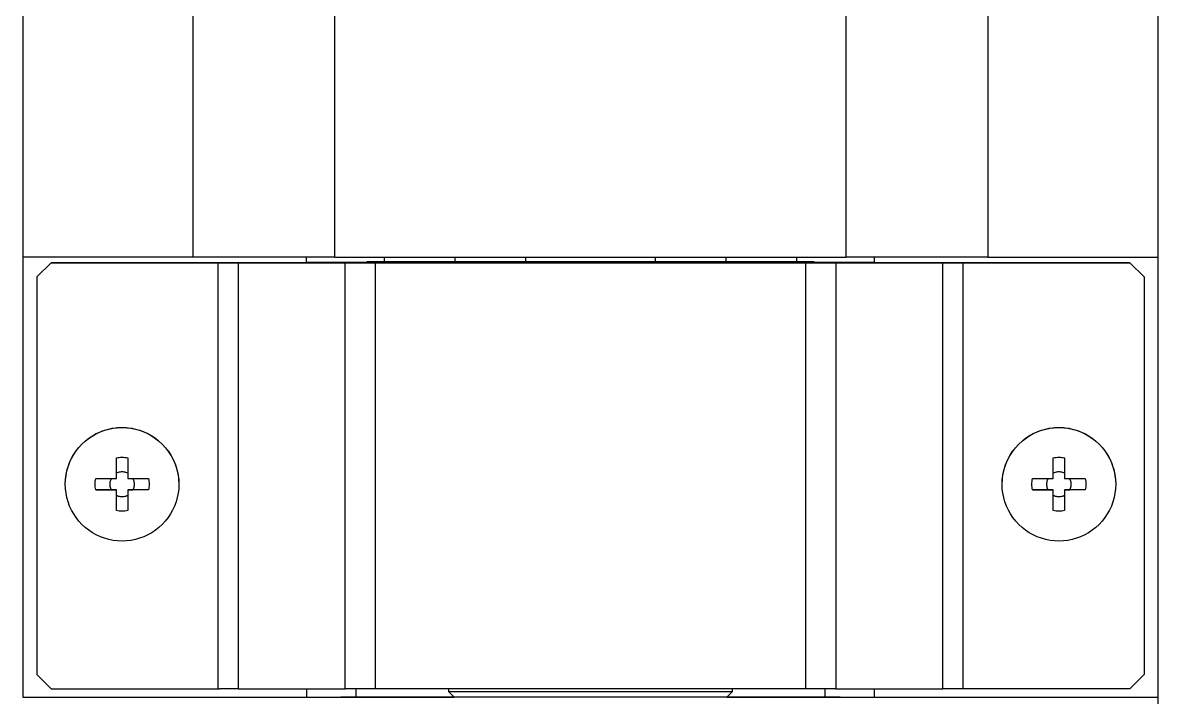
# Model space of a CAD drawing. Extents: x 0 to 634, y -8 to 556.
# Drawn here: x 257.66 to 297.66, y 107 to 130.75 of the extents above; entities that cross this region are included whole.
import ezdxf

# ---------------------------------------------------------------- set-up
doc = ezdxf.new("R2010")
doc.units = 0
doc.header["$LTSCALE"] = 0.5
doc.layers.add('MSM_CONTINUOUS', color=7, linetype='CONTINUOUS')

msp = doc.modelspace()

# ---------------------------------------------------------------- linework, layer by layer
at = {"layer": 'MSM_CONTINUOUS'}
for p, q in [((297.657, 84.999), (297.657, 154.002)), ((257.657, 146.496), (257.657, 106.998)), ((263.657, 122.498), (263.657, 146.496)), ((268.657, 122.497), (268.657, 146.496)), ((286.657, 122.497), (286.657, 146.496)), ((291.657, 146.496), (291.657, 122.498)), ((263.657, 122.498), (257.657, 122.498)), ((264.049, 122.498), (263.657, 122.498)), ((264.439, 122.498), (264.049, 122.498)), ((264.824, 122.498), (264.439, 122.498)), ((265.202, 122.498), (264.824, 122.498)), ((265.57, 122.498), (265.202, 122.498)), ((265.927, 122.498), (265.57, 122.498)), ((266.269, 122.498), (265.927, 122.498)), ((266.596, 122.498), (266.269, 122.498)), ((266.904, 122.498), (266.596, 122.498)), ((267.192, 122.497), (266.904, 122.498)), ((267.459, 122.497), (267.192, 122.497)), ((267.702, 122.497), (267.459, 122.497)), ((267.657, 122.297), (267.657, 122.497)), ((267.92, 122.497), (267.702, 122.497)), ((268.112, 122.497), (267.92, 122.497)), ((268.276, 122.497), (268.112, 122.497)), ((268.412, 122.497), (268.276, 122.497)), ((268.519, 122.497), (268.412, 122.497)), ((268.595, 122.497), (268.519, 122.497)), ((268.642, 122.497), (268.595, 122.497)), ((268.657, 122.497), (268.642, 122.497)), ((268.657, 122.497), (286.657, 122.497)), ((270.384, 122.497), (270.384, 122.332)), ((272.884, 122.497), (272.884, 122.331)), ((275.384, 122.332), (275.384, 122.497)), ((279.93, 122.497), (279.93, 122.332)), ((282.43, 122.331), (282.43, 122.497)), ((284.93, 122.332), (284.93, 122.497)), ((286.672, 122.497), (286.657, 122.497)), ((286.719, 122.497), (286.672, 122.497)), ((286.795, 122.497), (286.719, 122.497)), ((286.902, 122.497), (286.795, 122.497)), ((287.038, 122.497), (286.902, 122.497)), ((287.202, 122.497), (287.038, 122.497)), ((287.394, 122.497), (287.202, 122.497)), ((287.612, 122.497), (287.394, 122.497)), ((287.855, 122.497), (287.612, 122.497)), ((287.657, 122.297), (287.657, 122.497)), ((288.121, 122.497), (287.855, 122.497)), ((288.41, 122.498), (288.121, 122.497)), ((288.718, 122.498), (288.41, 122.498)), ((289.044, 122.498), (288.718, 122.498)), ((289.387, 122.498), (289.044, 122.498)), ((289.744, 122.498), (289.387, 122.498)), ((290.112, 122.498), (289.744, 122.498)), ((290.49, 122.498), (290.112, 122.498)), ((290.875, 122.498), (290.49, 122.498)), ((291.265, 122.498), (290.875, 122.498)), ((291.657, 122.498), (291.265, 122.498)), ((291.657, 122.498), (297.657, 122.498)), ((258.657, 122.298), (258.157, 121.798)), ((258.157, 121.798), (258.657, 122.298)), ((258.657, 122.298), (264.601, 122.298)), ((264.634, 122.298), (258.657, 122.298)), ((264.536, 107.298), (264.536, 122.298)), ((264.601, 122.298), (264.666, 122.298)), ((264.731, 122.298), (264.634, 122.298)), ((264.666, 122.298), (264.731, 122.298)), ((264.828, 122.298), (264.731, 122.298)), ((264.731, 122.298), (264.794, 122.298)), ((264.794, 122.298), (264.857, 122.298)), ((264.924, 122.298), (264.828, 122.298)), ((264.857, 122.298), (264.918, 122.298)), ((264.918, 122.298), (264.978, 122.298)), ((265.018, 122.298), (264.924, 122.298)), ((264.978, 122.298), (265.036, 122.298)), ((265.11, 122.298), (265.018, 122.298)), ((265.036, 122.298), (265.091, 122.298)), ((265.091, 122.298), (265.144, 122.298)), ((265.199, 122.298), (265.11, 122.298)), ((265.144, 122.298), (265.195, 122.298)), ((265.195, 122.298), (265.243, 122.298)), ((265.286, 122.298), (265.199, 122.298)), ((265.243, 122.298), (269.011, 122.297)), ((265.243, 122.298), (265.243, 107.298)), ((265.369, 122.298), (265.286, 122.298)), ((265.449, 122.298), (265.369, 122.298)), ((265.525, 122.298), (265.449, 122.298)), ((265.596, 122.298), (265.525, 122.298)), ((269.364, 122.297), (265.596, 122.298)), ((267.657, 122.3), (269.364, 122.301)), ((269.011, 122.301), (267.657, 122.301)), ((269.091, 122.301), (269.011, 122.301)), ((269.011, 122.297), (269.082, 122.297)), ((269.011, 107.297), (269.011, 122.297)), ((269.082, 122.297), (269.158, 122.297)), ((269.178, 122.301), (269.091, 122.301)), ((269.158, 122.297), (269.238, 122.297)), ((269.269, 122.301), (269.178, 122.301)), ((269.238, 122.297), (269.321, 122.297)), ((269.364, 122.301), (269.269, 122.301)), ((269.321, 122.297), (269.408, 122.297)), ((269.364, 122.301), (269.779, 122.301)), ((269.463, 122.301), (269.364, 122.301)), ((269.364, 122.297), (269.364, 122.301)), ((269.412, 122.297), (269.364, 122.297)), ((269.408, 122.297), (269.497, 122.297)), ((269.462, 122.297), (269.412, 122.297)), ((269.516, 122.297), (269.462, 122.297)), ((269.566, 122.301), (269.463, 122.301)), ((269.497, 122.297), (269.589, 122.297)), ((269.571, 122.297), (269.516, 122.297)), ((269.671, 122.301), (269.566, 122.301)), ((269.629, 122.297), (269.571, 122.297)), ((269.589, 122.297), (269.683, 122.297)), ((269.688, 122.297), (269.629, 122.297)), ((269.779, 122.301), (269.671, 122.301)), ((269.683, 122.297), (269.779, 122.297)), ((269.75, 122.297), (269.688, 122.297)), ((269.812, 122.297), (269.75, 122.297)), ((269.779, 122.332), (269.931, 122.333)), ((269.931, 122.332), (269.779, 122.332)), ((269.779, 122.332), (269.779, 122.297)), ((269.779, 122.297), (269.875, 122.297)), ((269.876, 122.297), (269.812, 122.297)), ((269.875, 122.297), (269.973, 122.297)), ((269.941, 122.297), (269.876, 122.297)), ((269.931, 122.333), (270.384, 122.333)), ((270.384, 122.332), (269.931, 122.332)), ((270.006, 122.297), (269.941, 122.297)), ((269.973, 122.297), (270.071, 122.297)), ((285.308, 122.297), (270.006, 122.297)), ((270.071, 122.297), (285.243, 122.297)), ((270.071, 122.297), (270.071, 107.297)), ((270.39, 122.332), (270.384, 122.332)), ((270.409, 122.332), (270.39, 122.332)), ((270.443, 122.332), (270.409, 122.332)), ((270.49, 122.331), (270.443, 122.332)), ((270.55, 122.331), (270.49, 122.331)), ((270.623, 122.331), (270.55, 122.331)), ((270.708, 122.331), (270.623, 122.331)), ((270.806, 122.331), (270.708, 122.331)), ((270.877, 122.331), (270.806, 122.331)), ((270.832, 122.331), (270.806, 122.331)), ((270.858, 122.331), (270.832, 122.331)), ((270.832, 122.297), (270.832, 122.331)), ((270.889, 122.331), (270.858, 122.331)), ((270.952, 122.331), (270.877, 122.331)), ((270.925, 122.331), (270.889, 122.331)), ((270.965, 122.331), (270.925, 122.331)), ((271.032, 122.331), (270.952, 122.331)), ((271.009, 122.331), (270.965, 122.331)), ((271.058, 122.331), (271.009, 122.331)), ((271.116, 122.331), (271.032, 122.331)), ((271.11, 122.331), (271.058, 122.331)), ((271.166, 122.331), (271.11, 122.331)), ((271.205, 122.331), (271.116, 122.331)), ((271.225, 122.331), (271.166, 122.331)), ((271.297, 122.331), (271.205, 122.331)), ((271.287, 122.331), (271.225, 122.331)), ((271.351, 122.331), (271.287, 122.331)), ((271.394, 122.331), (271.297, 122.331)), ((271.418, 122.331), (271.351, 122.331)), ((271.494, 122.331), (271.394, 122.331)), ((271.494, 122.331), (271.418, 122.331)), ((271.418, 122.297), (271.418, 122.331)), ((271.651, 122.331), (271.494, 122.331)), ((271.814, 122.331), (271.651, 122.331)), ((271.983, 122.331), (271.814, 122.331)), ((272.158, 122.331), (271.983, 122.331)), ((272.336, 122.331), (272.158, 122.331)), ((272.517, 122.331), (272.336, 122.331)), ((272.7, 122.331), (272.517, 122.331)), ((272.899, 122.331), (272.7, 122.331)), ((272.899, 122.333), (275.384, 122.333)), ((274.072, 122.331), (272.899, 122.331)), ((273.095, 122.331), (272.899, 122.331)), ((273.289, 122.331), (273.095, 122.331)), ((273.48, 122.331), (273.289, 122.331)), ((273.668, 122.331), (273.48, 122.331)), ((273.851, 122.331), (273.668, 122.331)), ((274.029, 122.331), (273.851, 122.331)), ((274.199, 122.331), (274.029, 122.331)), ((275.259, 122.331), (274.072, 122.331)), ((274.361, 122.331), (274.199, 122.331)), ((274.514, 122.331), (274.361, 122.331)), ((274.657, 122.331), (274.514, 122.331)), ((274.79, 122.331), (274.657, 122.331)), ((274.91, 122.331), (274.79, 122.331)), ((275.018, 122.331), (274.91, 122.331)), ((275.114, 122.331), (275.018, 122.331)), ((275.195, 122.331), (275.114, 122.331)), ((275.263, 122.331), (275.195, 122.331)), ((276.456, 122.331), (275.259, 122.331)), ((275.315, 122.332), (275.263, 122.331)), ((275.353, 122.332), (275.315, 122.332)), ((275.376, 122.332), (275.353, 122.332)), ((275.384, 122.332), (275.376, 122.332)), ((275.384, 122.333), (277.657, 122.333)), ((276.42, 122.333), (275.384, 122.333)), ((275.384, 122.332), (276.42, 122.332)), ((276.52, 122.333), (276.42, 122.333)), ((276.42, 122.332), (276.42, 122.333)), ((276.42, 122.332), (276.52, 122.332)), ((277.657, 122.331), (276.456, 122.331)), ((276.628, 122.333), (276.52, 122.333)), ((276.52, 122.332), (276.628, 122.332)), ((276.743, 122.333), (276.628, 122.333)), ((276.628, 122.332), (276.743, 122.332)), ((276.862, 122.333), (276.743, 122.333)), ((276.743, 122.332), (276.862, 122.332)), ((276.987, 122.333), (276.862, 122.333)), ((276.862, 122.332), (276.987, 122.332)), ((277.116, 122.333), (276.987, 122.333)), ((276.987, 122.332), (277.116, 122.332)), ((277.248, 122.333), (277.116, 122.333)), ((277.116, 122.332), (277.248, 122.332)), ((277.383, 122.333), (277.248, 122.333)), ((277.248, 122.332), (277.383, 122.332)), ((277.52, 122.333), (277.383, 122.333)), ((277.383, 122.332), (277.52, 122.332)), ((277.657, 122.333), (277.52, 122.333)), ((277.52, 122.332), (277.657, 122.332)), ((277.657, 122.333), (279.93, 122.333)), ((277.794, 122.333), (277.657, 122.333)), ((277.657, 122.332), (277.794, 122.332)), ((278.858, 122.331), (277.657, 122.331)), ((277.931, 122.333), (277.794, 122.333)), ((277.794, 122.332), (277.931, 122.332)), ((278.065, 122.333), (277.931, 122.333)), ((277.931, 122.332), (278.065, 122.332)), ((278.198, 122.333), (278.065, 122.333)), ((278.065, 122.332), (278.198, 122.332)), ((278.327, 122.333), (278.198, 122.333)), ((278.198, 122.332), (278.327, 122.332)), ((278.451, 122.333), (278.327, 122.333)), ((278.327, 122.332), (278.451, 122.332)), ((278.571, 122.333), (278.451, 122.333)), ((278.451, 122.332), (278.571, 122.332)), ((278.686, 122.333), (278.571, 122.333)), ((278.571, 122.332), (278.686, 122.332)), ((278.793, 122.333), (278.686, 122.333)), ((278.686, 122.332), (278.793, 122.332)), ((278.894, 122.333), (278.793, 122.333)), ((278.793, 122.332), (278.894, 122.332)), ((280.055, 122.331), (278.858, 122.331)), ((279.93, 122.333), (278.894, 122.333)), ((278.894, 122.332), (278.894, 122.333)), ((278.894, 122.332), (279.93, 122.332)), ((279.93, 122.333), (282.414, 122.333)), ((279.938, 122.333), (279.93, 122.333)), ((279.93, 122.332), (279.938, 122.332)), ((279.961, 122.333), (279.938, 122.333)), ((279.938, 122.332), (279.96, 122.332)), ((279.96, 122.332), (279.998, 122.332)), ((279.999, 122.333), (279.961, 122.333)), ((279.998, 122.332), (280.051, 122.331)), ((280.052, 122.333), (279.999, 122.333)), ((280.051, 122.331), (280.119, 122.331)), ((280.12, 122.333), (280.052, 122.333)), ((281.242, 122.331), (280.055, 122.331)), ((280.119, 122.331), (280.2, 122.331)), ((280.202, 122.333), (280.12, 122.333)), ((280.2, 122.331), (280.295, 122.331)), ((280.298, 122.333), (280.202, 122.333)), ((280.295, 122.331), (280.404, 122.331)), ((280.407, 122.333), (280.298, 122.333)), ((280.404, 122.331), (280.524, 122.331)), ((280.529, 122.333), (280.407, 122.333)), ((280.524, 122.331), (280.657, 122.331)), ((280.662, 122.333), (280.529, 122.333)), ((280.657, 122.331), (280.8, 122.331)), ((280.806, 122.333), (280.662, 122.333)), ((280.8, 122.331), (280.953, 122.331)), ((280.96, 122.333), (280.806, 122.333)), ((280.953, 122.331), (281.115, 122.331)), ((281.124, 122.333), (280.96, 122.333)), ((281.115, 122.331), (281.285, 122.331)), ((281.295, 122.333), (281.124, 122.333)), ((282.414, 122.331), (281.242, 122.331)), ((281.285, 122.331), (281.463, 122.331)), ((281.473, 122.333), (281.295, 122.333)), ((281.463, 122.331), (281.646, 122.331)), ((281.657, 122.333), (281.473, 122.333)), ((281.646, 122.331), (281.834, 122.331)), ((281.846, 122.333), (281.657, 122.333)), ((281.834, 122.331), (282.025, 122.331)), ((282.039, 122.333), (281.846, 122.333)), ((282.025, 122.331), (282.219, 122.331)), ((282.234, 122.333), (282.039, 122.333)), ((282.219, 122.331), (282.414, 122.331)), ((282.43, 122.333), (282.234, 122.333)), ((282.414, 122.331), (282.614, 122.331)), ((282.625, 122.333), (282.43, 122.333)), ((282.614, 122.331), (282.797, 122.331)), ((282.819, 122.333), (282.625, 122.333)), ((282.797, 122.331), (282.978, 122.331)), ((283.011, 122.333), (282.819, 122.333)), ((282.978, 122.331), (283.156, 122.331)), ((283.2, 122.333), (283.011, 122.333)), ((283.156, 122.331), (283.33, 122.331)), ((283.383, 122.333), (283.2, 122.333)), ((283.33, 122.331), (283.5, 122.331)), ((283.561, 122.333), (283.383, 122.333)), ((283.5, 122.331), (283.663, 122.331)), ((283.732, 122.333), (283.561, 122.333)), ((283.663, 122.331), (283.82, 122.331)), ((283.894, 122.333), (283.732, 122.333)), ((283.896, 122.331), (283.82, 122.331)), ((283.82, 122.331), (283.92, 122.331)), ((284.048, 122.333), (283.894, 122.333)), ((283.963, 122.331), (283.896, 122.331)), ((283.896, 122.297), (283.896, 122.331)), ((283.92, 122.331), (284.016, 122.331)), ((284.027, 122.331), (283.963, 122.331)), ((284.016, 122.331), (284.109, 122.331)), ((284.089, 122.331), (284.027, 122.331)), ((284.192, 122.333), (284.048, 122.333)), ((284.148, 122.331), (284.089, 122.331)), ((284.109, 122.331), (284.198, 122.331)), ((284.204, 122.331), (284.148, 122.331)), ((284.325, 122.333), (284.192, 122.333)), ((284.198, 122.331), (284.282, 122.331)), ((284.256, 122.331), (284.204, 122.331)), ((284.304, 122.331), (284.256, 122.331)), ((284.282, 122.331), (284.362, 122.331)), ((284.349, 122.331), (284.304, 122.331)), ((284.447, 122.333), (284.325, 122.333)), ((284.389, 122.331), (284.349, 122.331)), ((284.362, 122.331), (284.437, 122.331)), ((284.425, 122.331), (284.389, 122.331)), ((284.456, 122.331), (284.425, 122.331)), ((284.437, 122.331), (284.508, 122.331)), ((284.556, 122.333), (284.447, 122.333)), ((284.482, 122.331), (284.456, 122.331)), ((284.508, 122.331), (284.482, 122.331)), ((284.482, 122.297), (284.482, 122.331)), ((284.508, 122.331), (284.605, 122.331)), ((284.653, 122.333), (284.556, 122.333)), ((284.605, 122.331), (284.691, 122.331)), ((284.735, 122.333), (284.653, 122.333)), ((284.691, 122.331), (284.764, 122.331)), ((284.804, 122.333), (284.735, 122.333)), ((284.764, 122.331), (284.824, 122.331)), ((284.858, 122.333), (284.804, 122.333)), ((284.824, 122.331), (284.871, 122.332)), ((284.897, 122.333), (284.858, 122.333)), ((284.871, 122.332), (284.904, 122.332)), ((284.921, 122.333), (284.897, 122.333)), ((284.904, 122.332), (284.924, 122.332)), ((284.93, 122.333), (284.921, 122.333)), ((284.924, 122.332), (284.93, 122.332)), ((284.93, 122.333), (285.383, 122.333)), ((285.383, 122.332), (284.93, 122.332)), ((285.243, 122.297), (285.341, 122.297)), ((285.243, 107.297), (285.243, 122.297)), ((285.373, 122.297), (285.308, 122.297)), ((285.341, 122.297), (285.439, 122.297)), ((285.438, 122.297), (285.373, 122.297)), ((285.383, 122.333), (285.535, 122.332)), ((285.535, 122.332), (285.383, 122.332)), ((285.502, 122.297), (285.438, 122.297)), ((285.439, 122.297), (285.535, 122.297)), ((285.564, 122.297), (285.502, 122.297)), ((285.535, 122.297), (285.535, 122.332)), ((285.535, 122.301), (285.95, 122.301)), ((285.643, 122.301), (285.535, 122.301)), ((285.535, 122.297), (285.631, 122.297)), ((285.625, 122.297), (285.564, 122.297)), ((285.685, 122.297), (285.625, 122.297)), ((285.631, 122.297), (285.725, 122.297)), ((285.748, 122.301), (285.643, 122.301)), ((285.743, 122.297), (285.685, 122.297)), ((285.725, 122.297), (285.817, 122.297)), ((285.798, 122.297), (285.743, 122.297)), ((285.85, 122.301), (285.748, 122.301)), ((285.851, 122.297), (285.798, 122.297)), ((285.817, 122.297), (285.906, 122.297)), ((285.95, 122.301), (285.85, 122.301)), ((285.902, 122.297), (285.851, 122.297)), ((285.95, 122.297), (285.902, 122.297)), ((285.906, 122.297), (285.993, 122.297)), ((285.95, 122.301), (287.657, 122.3)), ((286.045, 122.301), (285.95, 122.301)), ((285.95, 122.301), (285.95, 122.297)), ((289.718, 122.298), (285.95, 122.297)), ((285.993, 122.297), (286.076, 122.297)), ((286.136, 122.301), (286.045, 122.301)), ((286.076, 122.297), (286.156, 122.297)), ((286.222, 122.301), (286.136, 122.301)), ((286.156, 122.297), (286.232, 122.297)), ((286.303, 122.301), (286.222, 122.301)), ((286.232, 122.297), (286.303, 122.297)), ((287.657, 122.301), (286.303, 122.301)), ((286.303, 122.297), (290.071, 122.298)), ((286.303, 122.297), (286.303, 107.297)), ((289.789, 122.298), (289.718, 122.298)), ((289.865, 122.298), (289.789, 122.298)), ((289.945, 122.298), (289.865, 122.298)), ((290.028, 122.298), (289.945, 122.298)), ((290.115, 122.298), (290.028, 122.298)), ((290.071, 122.298), (290.119, 122.298)), ((290.071, 107.298), (290.071, 122.298)), ((290.204, 122.298), (290.115, 122.298)), ((290.119, 122.298), (290.17, 122.298)), ((290.17, 122.298), (290.223, 122.298)), ((290.296, 122.298), (290.204, 122.298)), ((290.223, 122.298), (290.278, 122.298)), ((290.278, 122.298), (290.336, 122.298)), ((290.39, 122.298), (290.296, 122.298)), ((290.336, 122.298), (290.396, 122.298)), ((290.486, 122.298), (290.39, 122.298)), ((290.396, 122.298), (290.457, 122.298)), ((290.457, 122.298), (290.519, 122.298)), ((290.582, 122.298), (290.486, 122.298)), ((290.519, 122.298), (290.583, 122.298)), ((290.68, 122.298), (290.582, 122.298)), ((290.583, 122.298), (290.648, 122.298)), ((290.648, 122.298), (290.713, 122.298)), ((296.657, 122.298), (290.68, 122.298)), ((290.713, 122.298), (296.657, 122.298)), ((290.778, 122.298), (290.778, 107.298)), ((297.157, 121.798), (296.657, 122.298)), ((296.657, 122.298), (297.157, 121.798)), ((258.157, 121.798), (258.157, 107.798)), ((297.157, 121.798), (297.157, 107.798)), ((260.473, 116.377), (260.639, 116.43)), ((260.539, 116.4), (260.69, 116.442)), ((260.639, 116.43), (260.81, 116.467)), ((260.69, 116.442), (260.844, 116.473)), ((260.81, 116.467), (260.983, 116.49)), ((260.844, 116.473), (261, 116.491)), ((260.983, 116.49), (261.157, 116.498)), ((261, 116.491), (261.157, 116.498)), ((261.157, 116.498), (261.314, 116.491)), ((261.157, 116.498), (261.331, 116.49)), ((261.314, 116.491), (261.47, 116.473)), ((261.331, 116.49), (261.504, 116.467)), ((261.47, 116.473), (261.624, 116.442)), ((261.504, 116.467), (261.675, 116.429)), ((261.624, 116.442), (261.775, 116.4)), ((261.675, 116.429), (261.841, 116.377)), ((293.473, 116.377), (293.639, 116.43)), ((293.539, 116.4), (293.69, 116.442)), ((293.639, 116.43), (293.81, 116.467)), ((293.69, 116.442), (293.844, 116.473)), ((293.81, 116.467), (293.983, 116.49)), ((293.844, 116.473), (294, 116.491)), ((293.983, 116.49), (294.157, 116.498)), ((294, 116.491), (294.157, 116.498)), ((294.157, 116.498), (294.314, 116.491)), ((294.157, 116.498), (294.331, 116.49)), ((294.314, 116.491), (294.47, 116.473)), ((294.331, 116.49), (294.504, 116.467)), ((294.47, 116.473), (294.624, 116.442)), ((294.504, 116.467), (294.675, 116.429)), ((294.624, 116.442), (294.775, 116.4)), ((294.675, 116.429), (294.841, 116.377)), ((259.743, 115.912), (259.871, 116.03)), ((259.743, 115.912), (259.858, 116.018)), ((259.858, 116.018), (259.981, 116.116)), ((259.871, 116.03), (260.01, 116.136)), ((259.981, 116.116), (260.112, 116.203)), ((260.01, 116.136), (260.157, 116.23)), ((260.112, 116.203), (260.249, 116.28)), ((260.157, 116.23), (260.312, 116.31)), ((260.249, 116.28), (260.392, 116.345)), ((260.312, 116.31), (260.473, 116.377)), ((260.392, 116.345), (260.539, 116.4)), ((261.775, 116.4), (261.922, 116.345)), ((261.841, 116.377), (262.002, 116.31)), ((261.922, 116.345), (262.065, 116.28)), ((262.002, 116.31), (262.157, 116.23)), ((262.065, 116.28), (262.202, 116.203)), ((262.157, 116.23), (262.304, 116.136)), ((262.202, 116.203), (262.333, 116.116)), ((262.304, 116.136), (262.443, 116.03)), ((262.333, 116.116), (262.456, 116.018)), ((262.443, 116.03), (262.571, 115.912)), ((262.456, 116.018), (262.571, 115.912)), ((292.743, 115.912), (292.871, 116.03)), ((292.743, 115.912), (292.858, 116.018)), ((292.858, 116.018), (292.981, 116.116)), ((292.871, 116.03), (293.01, 116.136)), ((292.981, 116.116), (293.112, 116.203)), ((293.01, 116.136), (293.157, 116.23)), ((293.112, 116.203), (293.249, 116.28)), ((293.157, 116.23), (293.312, 116.31)), ((293.249, 116.28), (293.392, 116.345)), ((293.312, 116.31), (293.473, 116.377)), ((293.392, 116.345), (293.539, 116.4)), ((294.775, 116.4), (294.922, 116.345)), ((294.841, 116.377), (295.002, 116.31)), ((294.922, 116.345), (295.065, 116.28)), ((295.002, 116.31), (295.157, 116.23)), ((295.065, 116.28), (295.202, 116.203)), ((295.157, 116.23), (295.304, 116.136)), ((295.202, 116.203), (295.333, 116.116)), ((295.304, 116.136), (295.443, 116.03)), ((295.333, 116.116), (295.456, 116.018)), ((295.443, 116.03), (295.571, 115.912)), ((295.456, 116.018), (295.571, 115.912)), ((259.425, 115.498), (259.519, 115.645)), ((259.452, 115.543), (259.539, 115.673)), ((259.519, 115.645), (259.625, 115.783)), ((259.539, 115.673), (259.636, 115.797)), ((259.625, 115.783), (259.743, 115.912)), ((259.636, 115.797), (259.743, 115.912)), ((262.571, 115.912), (262.678, 115.796)), ((262.571, 115.912), (262.689, 115.783)), ((262.678, 115.796), (262.775, 115.673)), ((262.689, 115.783), (262.795, 115.645)), ((262.775, 115.673), (262.862, 115.542)), ((262.795, 115.645), (262.889, 115.498)), ((292.425, 115.498), (292.519, 115.645)), ((292.452, 115.543), (292.539, 115.673)), ((292.519, 115.645), (292.625, 115.783)), ((292.539, 115.673), (292.636, 115.797)), ((292.625, 115.783), (292.743, 115.912)), ((292.636, 115.797), (292.743, 115.912)), ((295.571, 115.912), (295.678, 115.796)), ((295.571, 115.912), (295.689, 115.783)), ((295.678, 115.796), (295.775, 115.673)), ((295.689, 115.783), (295.795, 115.645)), ((295.775, 115.673), (295.862, 115.542)), ((295.795, 115.645), (295.889, 115.498)), ((259.255, 115.116), (259.309, 115.263)), ((259.278, 115.182), (259.344, 115.343)), ((259.309, 115.263), (259.375, 115.406)), ((259.344, 115.343), (259.425, 115.498)), ((259.375, 115.406), (259.452, 115.543)), ((260.957, 115.426), (261.006, 115.435)), ((260.957, 114.697), (260.957, 115.426)), ((261.006, 115.435), (261.056, 115.442)), ((261.056, 115.442), (261.107, 115.446)), ((261.107, 115.446), (261.157, 115.447)), ((261.157, 115.447), (261.207, 115.446)), ((261.207, 115.446), (261.258, 115.442)), ((261.258, 115.442), (261.307, 115.435)), ((261.307, 115.435), (261.357, 115.426)), ((261.357, 115.426), (261.357, 114.697)), ((262.862, 115.542), (262.939, 115.405)), ((262.889, 115.498), (262.97, 115.343)), ((262.939, 115.405), (263.005, 115.263)), ((262.97, 115.343), (263.036, 115.182)), ((263.005, 115.263), (263.059, 115.115)), ((292.255, 115.116), (292.309, 115.263)), ((292.278, 115.182), (292.344, 115.343)), ((292.309, 115.263), (292.375, 115.406)), ((292.344, 115.343), (292.425, 115.498)), ((292.375, 115.406), (292.452, 115.543)), ((293.957, 115.426), (294.006, 115.435)), ((293.957, 114.697), (293.957, 115.426)), ((294.006, 115.435), (294.056, 115.442)), ((294.056, 115.442), (294.107, 115.446)), ((294.107, 115.446), (294.157, 115.447)), ((294.157, 115.447), (294.207, 115.446)), ((294.207, 115.446), (294.258, 115.442)), ((294.258, 115.442), (294.307, 115.435)), ((294.307, 115.435), (294.357, 115.426)), ((294.357, 115.426), (294.357, 114.697)), ((295.862, 115.542), (295.939, 115.405)), ((295.889, 115.498), (295.97, 115.343)), ((295.939, 115.405), (296.005, 115.263)), ((295.97, 115.343), (296.036, 115.182)), ((296.005, 115.263), (296.059, 115.115)), ((259.163, 114.655), (259.182, 114.811)), ((259.165, 114.672), (259.187, 114.845)), ((259.182, 114.811), (259.212, 114.965)), ((259.187, 114.845), (259.225, 115.015)), ((259.212, 114.965), (259.255, 115.116)), ((259.225, 115.015), (259.278, 115.182)), ((260.988, 114.899), (260.957, 114.884)), ((261.021, 114.911), (260.988, 114.899)), ((261.054, 114.92), (261.021, 114.911)), ((261.088, 114.927), (261.054, 114.92)), ((261.122, 114.931), (261.088, 114.927)), ((261.157, 114.933), (261.122, 114.931)), ((261.192, 114.931), (261.157, 114.933)), ((261.226, 114.927), (261.192, 114.931)), ((261.26, 114.92), (261.226, 114.927)), ((261.293, 114.911), (261.26, 114.92)), ((261.326, 114.899), (261.293, 114.911)), ((261.357, 114.884), (261.326, 114.899)), ((263.036, 115.182), (263.089, 115.015)), ((263.059, 115.115), (263.102, 114.964)), ((263.089, 115.015), (263.127, 114.845)), ((263.102, 114.964), (263.132, 114.81)), ((263.127, 114.845), (263.149, 114.672)), ((263.132, 114.81), (263.151, 114.654)), ((292.163, 114.655), (292.182, 114.811)), ((292.165, 114.672), (292.187, 114.845)), ((292.182, 114.811), (292.212, 114.965)), ((292.187, 114.845), (292.225, 115.015)), ((292.212, 114.965), (292.255, 115.116)), ((292.225, 115.015), (292.278, 115.182)), ((293.988, 114.899), (293.957, 114.884)), ((294.021, 114.911), (293.988, 114.899)), ((294.054, 114.92), (294.021, 114.911)), ((294.088, 114.927), (294.054, 114.92)), ((294.122, 114.931), (294.088, 114.927)), ((294.157, 114.933), (294.122, 114.931)), ((294.192, 114.931), (294.157, 114.933)), ((294.226, 114.927), (294.192, 114.931)), ((294.26, 114.92), (294.226, 114.927)), ((294.293, 114.911), (294.26, 114.92)), ((294.326, 114.899), (294.293, 114.911)), ((294.357, 114.884), (294.326, 114.899)), ((296.036, 115.182), (296.089, 115.015)), ((296.059, 115.115), (296.102, 114.964)), ((296.089, 115.015), (296.127, 114.845)), ((296.102, 114.964), (296.132, 114.81)), ((296.127, 114.845), (296.149, 114.672)), ((296.132, 114.81), (296.151, 114.654)), ((259.157, 114.498), (259.165, 114.672)), ((259.157, 114.498), (259.163, 114.655)), ((259.163, 114.341), (259.157, 114.498)), ((259.157, 114.498), (259.157, 114.498)), ((260.207, 114.497), (260.208, 114.548)), ((260.208, 114.447), (260.207, 114.497)), ((260.208, 114.548), (260.212, 114.598)), ((260.212, 114.397), (260.208, 114.447)), ((260.212, 114.598), (260.219, 114.648)), ((260.219, 114.648), (260.228, 114.697)), ((260.228, 114.697), (260.589, 114.697)), ((260.589, 114.697), (260.957, 114.697)), ((260.723, 114.532), (260.722, 114.498)), ((260.722, 114.498), (260.723, 114.463)), ((260.727, 114.567), (260.723, 114.532)), ((260.723, 114.463), (260.727, 114.429)), ((260.734, 114.601), (260.727, 114.567)), ((260.727, 114.429), (260.734, 114.395)), ((260.744, 114.634), (260.734, 114.601)), ((260.756, 114.666), (260.744, 114.634)), ((260.771, 114.698), (260.756, 114.666)), ((261.357, 114.697), (261.725, 114.697)), ((261.558, 114.666), (261.543, 114.698)), ((261.57, 114.634), (261.558, 114.666)), ((261.58, 114.601), (261.57, 114.634)), ((261.587, 114.567), (261.58, 114.601)), ((261.58, 114.395), (261.587, 114.429)), ((261.591, 114.532), (261.587, 114.567)), ((261.587, 114.429), (261.591, 114.463)), ((261.592, 114.498), (261.591, 114.532)), ((261.591, 114.463), (261.592, 114.498)), ((261.725, 114.697), (262.086, 114.697)), ((262.086, 114.697), (262.095, 114.648)), ((262.095, 114.648), (262.102, 114.598)), ((262.102, 114.598), (262.106, 114.548)), ((262.106, 114.447), (262.102, 114.397)), ((262.106, 114.548), (262.107, 114.497)), ((262.107, 114.497), (262.106, 114.447)), ((263.149, 114.672), (263.157, 114.498)), ((263.151, 114.654), (263.157, 114.497)), ((263.157, 114.497), (263.151, 114.341)), ((263.157, 114.497), (263.157, 114.498)), ((292.157, 114.498), (292.165, 114.672)), ((292.157, 114.498), (292.163, 114.655)), ((292.163, 114.341), (292.157, 114.498)), ((292.157, 114.498), (292.157, 114.498)), ((293.207, 114.497), (293.208, 114.548)), ((293.208, 114.447), (293.207, 114.497)), ((293.208, 114.548), (293.212, 114.598)), ((293.212, 114.397), (293.208, 114.447)), ((293.212, 114.598), (293.219, 114.648)), ((293.219, 114.648), (293.228, 114.697)), ((293.228, 114.697), (293.589, 114.697)), ((293.589, 114.697), (293.957, 114.697)), ((293.723, 114.532), (293.722, 114.498)), ((293.722, 114.498), (293.723, 114.463)), ((293.727, 114.567), (293.723, 114.532)), ((293.723, 114.463), (293.727, 114.429)), ((293.734, 114.601), (293.727, 114.567)), ((293.727, 114.429), (293.734, 114.395)), ((293.744, 114.634), (293.734, 114.601)), ((293.756, 114.666), (293.744, 114.634)), ((293.771, 114.698), (293.756, 114.666)), ((294.357, 114.697), (294.725, 114.697)), ((294.558, 114.666), (294.543, 114.698)), ((294.57, 114.634), (294.558, 114.666)), ((294.58, 114.601), (294.57, 114.634)), ((294.587, 114.567), (294.58, 114.601)), ((294.58, 114.395), (294.587, 114.429)), ((294.591, 114.532), (294.587, 114.567)), ((294.587, 114.429), (294.591, 114.463)), ((294.592, 114.498), (294.591, 114.532)), ((294.591, 114.463), (294.592, 114.498)), ((294.725, 114.697), (295.086, 114.697)), ((295.086, 114.697), (295.095, 114.648)), ((295.095, 114.648), (295.102, 114.598)), ((295.102, 114.598), (295.106, 114.548)), ((295.106, 114.447), (295.102, 114.397)), ((295.106, 114.548), (295.107, 114.497)), ((295.107, 114.497), (295.106, 114.447)), ((296.149, 114.672), (296.157, 114.498)), ((296.151, 114.654), (296.157, 114.497)), ((296.157, 114.497), (296.151, 114.341)), ((296.157, 114.497), (296.157, 114.498)), ((259.182, 114.185), (259.163, 114.341)), ((259.212, 114.031), (259.182, 114.185)), ((259.255, 113.88), (259.212, 114.031)), ((260.219, 114.347), (260.212, 114.397)), ((260.228, 114.297), (260.219, 114.347)), ((260.228, 114.297), (260.771, 114.298)), ((260.589, 114.297), (260.228, 114.297)), ((260.957, 114.297), (260.589, 114.297)), ((260.734, 114.395), (260.744, 114.361)), ((260.744, 114.361), (260.756, 114.329)), ((260.756, 114.329), (260.771, 114.298)), ((260.771, 114.298), (260.957, 114.298)), ((260.957, 113.569), (260.957, 114.298)), ((260.957, 114.111), (260.988, 114.097)), ((260.988, 114.097), (261.021, 114.084)), ((261.021, 114.084), (261.054, 114.075)), ((261.054, 114.075), (261.088, 114.068)), ((261.088, 114.068), (261.122, 114.064)), ((261.122, 114.064), (261.157, 114.063)), ((261.157, 114.063), (261.192, 114.064)), ((261.192, 114.064), (261.226, 114.068)), ((261.226, 114.068), (261.26, 114.075)), ((261.26, 114.075), (261.293, 114.084)), ((261.293, 114.084), (261.326, 114.097)), ((261.326, 114.097), (261.357, 114.111)), ((261.357, 114.298), (261.357, 113.569)), ((261.357, 114.298), (261.543, 114.298)), ((261.725, 114.297), (261.357, 114.297)), ((261.543, 114.298), (261.558, 114.329)), ((262.086, 114.297), (261.543, 114.298)), ((261.558, 114.329), (261.57, 114.361)), ((261.57, 114.361), (261.58, 114.395)), ((262.086, 114.297), (261.725, 114.297)), ((262.095, 114.347), (262.086, 114.297)), ((262.102, 114.397), (262.095, 114.347)), ((263.102, 114.031), (263.059, 113.879)), ((263.132, 114.185), (263.102, 114.031)), ((263.151, 114.341), (263.132, 114.185)), ((292.182, 114.185), (292.163, 114.341)), ((292.212, 114.031), (292.182, 114.185)), ((292.255, 113.88), (292.212, 114.031)), ((293.219, 114.347), (293.212, 114.397)), ((293.228, 114.297), (293.219, 114.347)), ((293.228, 114.297), (293.771, 114.298)), ((293.589, 114.297), (293.228, 114.297)), ((293.957, 114.297), (293.589, 114.297)), ((293.734, 114.395), (293.744, 114.361)), ((293.744, 114.361), (293.756, 114.329)), ((293.756, 114.329), (293.771, 114.298)), ((293.771, 114.298), (293.957, 114.298)), ((293.957, 113.569), (293.957, 114.298)), ((293.957, 114.111), (293.988, 114.097)), ((293.988, 114.097), (294.021, 114.084)), ((294.021, 114.084), (294.054, 114.075)), ((294.054, 114.075), (294.088, 114.068)), ((294.088, 114.068), (294.122, 114.064)), ((294.122, 114.064), (294.157, 114.063)), ((294.157, 114.063), (294.192, 114.064)), ((294.192, 114.064), (294.226, 114.068)), ((294.226, 114.068), (294.26, 114.075)), ((294.26, 114.075), (294.293, 114.084)), ((294.293, 114.084), (294.326, 114.097)), ((294.326, 114.097), (294.357, 114.111)), ((294.357, 114.298), (294.357, 113.569)), ((294.357, 114.298), (294.543, 114.298)), ((294.725, 114.297), (294.357, 114.297)), ((294.543, 114.298), (294.558, 114.329)), ((295.086, 114.297), (294.543, 114.298)), ((294.558, 114.329), (294.57, 114.361)), ((294.57, 114.361), (294.58, 114.395)), ((295.086, 114.297), (294.725, 114.297)), ((295.095, 114.347), (295.086, 114.297)), ((295.102, 114.397), (295.095, 114.347)), ((296.102, 114.031), (296.059, 113.879)), ((296.132, 114.185), (296.102, 114.031)), ((296.151, 114.341), (296.132, 114.185)), ((259.309, 113.732), (259.255, 113.88)), ((259.375, 113.59), (259.309, 113.732)), ((263.005, 113.732), (262.939, 113.589)), ((263.059, 113.879), (263.005, 113.732)), ((292.309, 113.732), (292.255, 113.88)), ((292.375, 113.59), (292.309, 113.732)), ((296.005, 113.732), (295.939, 113.589)), ((296.059, 113.879), (296.005, 113.732)), ((259.452, 113.453), (259.375, 113.59)), ((259.539, 113.322), (259.452, 113.453)), ((259.636, 113.199), (259.539, 113.322)), ((261.006, 113.559), (260.957, 113.569)), ((261.056, 113.553), (261.006, 113.559)), ((261.107, 113.549), (261.056, 113.553)), ((261.157, 113.547), (261.107, 113.549)), ((261.207, 113.549), (261.157, 113.547)), ((261.258, 113.553), (261.207, 113.549)), ((261.307, 113.559), (261.258, 113.553)), ((261.357, 113.569), (261.307, 113.559)), ((262.775, 113.322), (262.678, 113.199)), ((262.862, 113.452), (262.775, 113.322)), ((262.939, 113.589), (262.862, 113.452)), ((292.452, 113.453), (292.375, 113.59)), ((292.539, 113.322), (292.452, 113.453)), ((292.636, 113.199), (292.539, 113.322)), ((294.006, 113.559), (293.957, 113.569)), ((294.056, 113.553), (294.006, 113.559)), ((294.107, 113.549), (294.056, 113.553)), ((294.157, 113.547), (294.107, 113.549)), ((294.207, 113.549), (294.157, 113.547)), ((294.258, 113.553), (294.207, 113.549)), ((294.307, 113.559), (294.258, 113.553)), ((294.357, 113.569), (294.307, 113.559)), ((295.775, 113.322), (295.678, 113.199)), ((295.862, 113.452), (295.775, 113.322)), ((295.939, 113.589), (295.862, 113.452)), ((259.743, 113.083), (259.636, 113.199)), ((259.858, 112.977), (259.743, 113.083)), ((259.981, 112.88), (259.858, 112.977)), ((260.112, 112.792), (259.981, 112.88)), ((262.332, 112.879), (262.202, 112.792)), ((262.456, 112.977), (262.332, 112.879)), ((262.571, 113.083), (262.456, 112.977)), ((262.678, 113.199), (262.571, 113.083)), ((292.743, 113.083), (292.636, 113.199)), ((292.858, 112.977), (292.743, 113.083)), ((292.981, 112.88), (292.858, 112.977)), ((293.112, 112.792), (292.981, 112.88)), ((295.332, 112.879), (295.202, 112.792)), ((295.456, 112.977), (295.332, 112.879)), ((295.571, 113.083), (295.456, 112.977)), ((295.678, 113.199), (295.571, 113.083)), ((260.249, 112.716), (260.112, 112.792)), ((260.392, 112.65), (260.249, 112.716)), ((260.539, 112.595), (260.392, 112.65)), ((260.69, 112.553), (260.539, 112.595)), ((260.844, 112.522), (260.69, 112.553)), ((261, 112.504), (260.844, 112.522)), ((261.157, 112.498), (261, 112.504)), ((261.314, 112.504), (261.157, 112.498)), ((261.47, 112.522), (261.314, 112.504)), ((261.624, 112.553), (261.47, 112.522)), ((261.775, 112.595), (261.624, 112.553)), ((261.922, 112.65), (261.775, 112.595)), ((262.065, 112.716), (261.922, 112.65)), ((262.202, 112.792), (262.065, 112.716)), ((293.249, 112.716), (293.112, 112.792)), ((293.392, 112.65), (293.249, 112.716)), ((293.539, 112.595), (293.392, 112.65)), ((293.69, 112.553), (293.539, 112.595)), ((293.844, 112.522), (293.69, 112.553)), ((294, 112.504), (293.844, 112.522)), ((294.157, 112.498), (294, 112.504)), ((294.314, 112.504), (294.157, 112.498)), ((294.47, 112.522), (294.314, 112.504)), ((294.624, 112.553), (294.47, 112.522)), ((294.775, 112.595), (294.624, 112.553)), ((294.922, 112.65), (294.775, 112.595)), ((295.065, 112.716), (294.922, 112.65)), ((295.202, 112.792), (295.065, 112.716)), ((258.157, 107.798), (258.657, 107.298)), ((296.657, 107.298), (297.157, 107.798)), ((258.657, 107.298), (264.601, 107.298)), ((264.666, 107.298), (264.601, 107.298)), ((264.731, 107.298), (264.666, 107.298)), ((264.794, 107.298), (264.731, 107.298)), ((264.857, 107.298), (264.794, 107.298)), ((264.918, 107.298), (264.857, 107.298)), ((264.978, 107.298), (264.918, 107.298)), ((265.036, 107.298), (264.978, 107.298)), ((265.091, 107.298), (265.036, 107.298)), ((265.144, 107.298), (265.091, 107.298)), ((265.195, 107.298), (265.144, 107.298)), ((265.243, 107.298), (265.195, 107.298)), ((265.243, 107.298), (269.011, 107.297)), ((267.657, 107.297), (267.657, 106.998)), ((269.082, 107.297), (269.011, 107.297)), ((269.158, 107.297), (269.082, 107.297)), ((269.238, 107.297), (269.158, 107.297)), ((269.321, 107.297), (269.238, 107.297)), ((269.408, 107.297), (269.321, 107.297)), ((269.407, 107), (269.407, 107.297)), ((269.497, 107.297), (269.408, 107.297)), ((269.589, 107.297), (269.497, 107.297)), ((269.683, 107.297), (269.589, 107.297)), ((269.779, 107.297), (269.683, 107.297)), ((269.875, 107.297), (269.779, 107.297)), ((269.973, 107.297), (269.875, 107.297)), ((285.341, 107.297), (269.973, 107.297)), ((272.657, 107.297), (272.657, 107.199)), ((282.657, 107.199), (282.657, 107.297)), ((285.439, 107.297), (285.341, 107.297)), ((285.535, 107.297), (285.439, 107.297)), ((285.631, 107.297), (285.535, 107.297)), ((285.725, 107.297), (285.631, 107.297)), ((285.817, 107.297), (285.725, 107.297)), ((285.906, 107.297), (285.817, 107.297)), ((285.993, 107.297), (285.906, 107.297)), ((285.907, 107.297), (285.907, 107)), ((286.076, 107.297), (285.993, 107.297)), ((286.156, 107.297), (286.076, 107.297)), ((286.232, 107.297), (286.156, 107.297)), ((286.303, 107.297), (286.232, 107.297)), ((286.303, 107.297), (290.071, 107.298)), ((287.657, 106.998), (287.657, 107.297)), ((290.119, 107.298), (290.071, 107.298)), ((290.17, 107.298), (290.119, 107.298)), ((290.223, 107.298), (290.17, 107.298)), ((290.278, 107.298), (290.223, 107.298)), ((290.336, 107.298), (290.278, 107.298)), ((290.396, 107.298), (290.336, 107.298)), ((290.457, 107.298), (290.396, 107.298)), ((290.519, 107.298), (290.457, 107.298)), ((290.583, 107.298), (290.519, 107.298)), ((290.648, 107.298), (290.583, 107.298)), ((290.713, 107.298), (290.648, 107.298)), ((296.657, 107.298), (290.713, 107.298)), ((257.657, 106.998), (267.657, 106.998)), ((267.657, 106.999), (267.846, 106.999)), ((267.846, 106.999), (268.028, 106.999)), ((268.028, 106.999), (268.203, 106.999)), ((268.203, 106.999), (268.369, 106.999)), ((268.369, 106.999), (268.525, 106.999)), ((268.525, 106.999), (268.671, 106.999)), ((268.671, 106.999), (268.805, 106.999)), ((268.805, 106.999), (268.928, 106.999)), ((268.884, 106.999), (268.857, 106.999)), ((268.857, 106.999), (268.878, 106.999)), ((268.878, 106.999), (268.942, 106.999)), ((268.965, 106.999), (268.884, 106.999)), ((268.928, 106.999), (269.037, 106.999)), ((268.942, 106.999), (269.048, 106.999)), ((269.1, 106.999), (268.965, 106.999)), ((269.037, 106.999), (269.134, 106.999)), ((269.048, 106.999), (269.196, 106.999)), ((269.288, 106.999), (269.1, 106.999)), ((269.134, 106.999), (269.216, 107)), ((269.196, 106.999), (269.385, 106.999)), ((269.216, 107), (269.284, 107)), ((269.284, 107), (269.338, 107)), ((269.527, 106.998), (269.288, 106.999)), ((269.338, 107), (269.376, 107)), ((269.376, 107), (269.399, 107)), ((269.385, 106.999), (269.615, 106.999)), ((269.399, 107), (269.407, 107)), ((272.856, 107), (269.407, 107)), ((269.457, 106.999), (269.474, 106.999)), ((269.482, 106.999), (269.457, 106.999)), ((269.457, 106.999), (269.457, 106.998)), ((269.474, 106.999), (269.527, 106.999)), ((269.559, 106.999), (269.482, 106.999)), ((269.527, 106.999), (269.614, 106.999)), ((269.816, 106.998), (269.527, 106.998)), ((269.685, 106.999), (269.559, 106.999)), ((269.614, 106.999), (269.736, 106.999)), ((269.615, 106.999), (269.883, 106.999)), ((269.861, 106.999), (269.685, 106.999)), ((269.736, 106.999), (269.892, 106.999)), ((270.154, 106.998), (269.816, 106.998)), ((270.085, 106.999), (269.861, 106.999)), ((269.883, 106.999), (270.189, 107)), ((269.892, 106.999), (270.081, 106.998)), ((270.081, 106.998), (270.302, 106.998)), ((270.356, 106.999), (270.085, 106.999)), ((270.538, 106.998), (270.154, 106.998)), ((270.189, 107), (270.531, 107)), ((270.302, 106.998), (270.555, 106.998)), ((270.673, 106.999), (270.356, 106.999)), ((270.531, 107), (270.908, 107)), ((270.966, 106.998), (270.538, 106.998)), ((270.555, 106.998), (270.839, 106.998)), ((271.032, 107), (270.673, 106.999)), ((270.839, 106.998), (271.151, 106.998)), ((270.857, 106.999), (270.872, 106.999)), ((270.88, 106.999), (270.857, 106.999)), ((270.872, 106.999), (270.915, 106.999)), ((270.948, 106.999), (270.88, 106.999)), ((270.908, 107), (271.318, 107)), ((270.915, 106.999), (270.988, 106.999)), ((271.061, 106.999), (270.948, 106.999)), ((271.435, 106.998), (270.966, 106.998)), ((270.988, 106.999), (271.089, 106.999)), ((271.433, 107), (271.032, 107)), ((271.218, 106.999), (271.061, 106.999)), ((271.089, 106.999), (271.219, 106.999)), ((271.151, 106.998), (271.492, 106.998)), ((271.418, 106.999), (271.218, 106.999)), ((271.219, 106.999), (271.376, 106.999)), ((271.318, 107), (271.758, 107)), ((271.376, 106.999), (271.561, 106.999)), ((271.66, 106.998), (271.418, 106.999)), ((271.873, 107), (271.433, 107)), ((271.942, 106.998), (271.435, 106.998)), ((271.492, 106.998), (271.859, 106.998)), ((271.561, 106.999), (271.771, 106.999)), ((271.942, 106.998), (271.66, 106.998)), ((271.771, 106.999), (272.007, 106.999)), ((272.348, 107), (271.873, 107)), ((272.262, 106.998), (271.942, 106.998)), ((272.485, 106.998), (271.942, 106.998)), ((272.007, 106.999), (272.268, 106.999)), ((272.619, 106.998), (272.262, 106.998)), ((272.268, 106.999), (272.551, 107)), ((272.856, 107), (272.348, 107)), ((273.059, 106.998), (272.485, 106.998)), ((272.551, 107), (272.856, 107)), ((273.009, 106.998), (272.619, 106.998)), ((272.657, 107.199), (272.672, 107.199)), ((272.657, 107.199), (272.857, 106.999)), ((272.672, 107.199), (272.719, 107.199)), ((272.719, 107.199), (272.795, 107.199)), ((272.795, 107.199), (272.902, 107.199)), ((272.902, 107.199), (273.038, 107.199)), ((272.957, 106.999), (272.956, 106.998)), ((273.43, 106.998), (273.009, 106.998)), ((273.038, 107.199), (273.202, 107.199)), ((273.662, 106.998), (273.059, 106.998)), ((273.202, 107.199), (273.394, 107.199)), ((273.394, 107.199), (273.612, 107.199)), ((273.879, 106.998), (273.43, 106.998)), ((273.612, 107.199), (273.855, 107.198)), ((274.29, 106.998), (273.662, 106.998)), ((273.855, 107.198), (274.121, 107.198)), ((274.354, 106.998), (273.879, 106.998)), ((274.121, 107.198), (274.41, 107.198)), ((274.938, 106.998), (274.29, 106.998)), ((274.851, 106.998), (274.354, 106.998)), ((274.41, 107.198), (274.718, 107.198)), ((274.718, 107.198), (275.044, 107.198)), ((275.366, 106.998), (274.851, 106.998)), ((275.603, 106.998), (274.938, 106.998)), ((275.044, 107.198), (275.387, 107.198)), ((275.897, 106.998), (275.366, 106.998)), ((275.387, 107.198), (275.744, 107.198)), ((276.28, 106.998), (275.603, 106.998)), ((275.744, 107.198), (276.112, 107.198)), ((276.112, 107.198), (276.49, 107.198)), ((276.967, 106.998), (276.28, 106.998)), ((276.49, 107.198), (276.875, 107.198)), ((276.875, 107.198), (277.265, 107.198)), ((277.657, 106.998), (276.967, 106.998)), ((277.265, 107.198), (277.657, 107.198)), ((277.657, 107.198), (278.049, 107.198)), ((278.347, 106.998), (277.657, 106.998)), ((278.049, 107.198), (278.439, 107.198)), ((279.033, 106.998), (278.347, 106.998)), ((278.439, 107.198), (278.824, 107.198)), ((278.824, 107.198), (279.202, 107.198)), ((279.711, 106.998), (279.033, 106.998)), ((279.202, 107.198), (279.57, 107.198)), ((279.948, 106.998), (279.417, 106.998)), ((279.57, 107.198), (279.927, 107.198)), ((280.376, 106.998), (279.711, 106.998)), ((279.927, 107.198), (280.269, 107.198)), ((280.463, 106.998), (279.948, 106.998)), ((280.269, 107.198), (280.596, 107.198)), ((281.024, 106.998), (280.376, 106.998)), ((280.96, 106.998), (280.463, 106.998)), ((280.596, 107.198), (280.904, 107.198)), ((280.904, 107.198), (281.192, 107.198)), ((281.435, 106.998), (280.96, 106.998)), ((281.652, 106.998), (281.024, 106.998)), ((281.192, 107.198), (281.459, 107.198)), ((281.884, 106.998), (281.435, 106.998)), ((281.459, 107.198), (281.702, 107.199)), ((282.255, 106.998), (281.652, 106.998)), ((281.702, 107.199), (281.92, 107.199)), ((282.305, 106.998), (281.884, 106.998)), ((281.92, 107.199), (282.112, 107.199)), ((282.112, 107.199), (282.276, 107.199)), ((282.829, 106.998), (282.255, 106.998)), ((282.276, 107.199), (282.412, 107.199)), ((282.695, 106.998), (282.305, 106.998)), ((282.358, 106.998), (282.357, 106.999)), ((282.412, 107.199), (282.519, 107.199)), ((282.457, 106.999), (282.657, 107.199)), ((282.966, 107), (282.458, 107)), ((282.458, 107), (282.763, 107)), ((285.907, 107), (282.458, 107)), ((282.519, 107.199), (282.595, 107.199)), ((282.595, 107.199), (282.642, 107.199)), ((282.642, 107.199), (282.657, 107.199)), ((283.051, 106.998), (282.695, 106.998)), ((282.763, 107), (283.046, 106.999)), ((283.372, 106.998), (282.829, 106.998)), ((283.441, 107), (282.966, 107)), ((283.046, 106.999), (283.307, 106.999)), ((283.372, 106.998), (283.051, 106.998)), ((283.307, 106.999), (283.542, 106.999)), ((283.654, 106.998), (283.372, 106.998)), ((283.879, 106.998), (283.372, 106.998)), ((283.881, 107), (283.441, 107)), ((283.455, 106.998), (283.822, 106.998)), ((283.542, 106.999), (283.753, 106.999)), ((283.555, 107), (283.996, 107)), ((283.896, 106.999), (283.654, 106.998)), ((283.753, 106.999), (283.937, 106.999)), ((283.822, 106.998), (284.163, 106.998)), ((284.348, 106.998), (283.879, 106.998)), ((284.281, 107), (283.881, 107)), ((284.096, 106.999), (283.896, 106.999)), ((283.937, 106.999), (284.095, 106.999)), ((283.996, 107), (284.406, 107)), ((284.095, 106.999), (284.224, 106.999)), ((284.253, 106.999), (284.096, 106.999)), ((284.163, 106.998), (284.475, 106.998)), ((284.224, 106.999), (284.326, 106.999)), ((284.366, 106.999), (284.253, 106.999)), ((284.641, 106.999), (284.281, 107)), ((284.326, 106.999), (284.399, 106.999)), ((284.776, 106.998), (284.348, 106.998)), ((284.434, 106.999), (284.366, 106.999)), ((284.399, 106.999), (284.442, 106.999)), ((284.406, 107), (284.783, 107)), ((284.457, 106.999), (284.434, 106.999)), ((284.442, 106.999), (284.457, 106.999)), ((284.475, 106.998), (284.759, 106.998)), ((284.958, 106.999), (284.641, 106.999)), ((284.759, 106.998), (285.012, 106.998)), ((285.16, 106.998), (284.776, 106.998)), ((284.783, 107), (285.125, 107)), ((285.229, 106.999), (284.958, 106.999)), ((285.012, 106.998), (285.233, 106.998)), ((285.125, 107), (285.431, 106.999)), ((285.497, 106.998), (285.16, 106.998)), ((285.453, 106.999), (285.229, 106.999)), ((285.233, 106.998), (285.422, 106.999)), ((285.422, 106.999), (285.578, 106.999)), ((285.431, 106.999), (285.699, 106.999)), ((285.629, 106.999), (285.453, 106.999)), ((285.787, 106.998), (285.497, 106.998)), ((285.578, 106.999), (285.7, 106.999)), ((285.755, 106.999), (285.629, 106.999)), ((285.699, 106.999), (285.928, 106.999)), ((285.7, 106.999), (285.787, 106.999)), ((285.831, 106.999), (285.755, 106.999)), ((285.787, 106.999), (285.839, 106.999)), ((286.026, 106.999), (285.787, 106.998)), ((285.857, 106.999), (285.831, 106.999)), ((285.839, 106.999), (285.857, 106.999)), ((285.857, 106.998), (285.857, 106.999)), ((285.907, 107), (285.915, 107)), ((285.915, 107), (285.938, 107)), ((285.928, 106.999), (286.118, 106.999)), ((285.938, 107), (285.976, 107)), ((285.976, 107), (286.029, 107)), ((286.214, 106.999), (286.026, 106.999)), ((286.029, 107), (286.098, 107)), ((286.098, 107), (286.18, 106.999)), ((286.118, 106.999), (286.266, 106.999)), ((286.18, 106.999), (286.276, 106.999)), ((286.348, 106.999), (286.214, 106.999)), ((286.266, 106.999), (286.372, 106.999)), ((286.276, 106.999), (286.386, 106.999)), ((286.43, 106.999), (286.348, 106.999)), ((286.372, 106.999), (286.436, 106.999)), ((286.386, 106.999), (286.509, 106.999)), ((286.457, 106.999), (286.43, 106.999)), ((286.436, 106.999), (286.457, 106.999)), ((286.509, 106.999), (286.643, 106.999)), ((286.643, 106.999), (286.789, 106.999)), ((286.789, 106.999), (286.945, 106.999)), ((286.945, 106.999), (287.111, 106.999)), ((287.111, 106.999), (287.286, 106.999)), ((287.286, 106.999), (287.468, 106.999)), ((287.468, 106.999), (287.657, 106.999)), ((287.657, 106.998), (297.657, 106.998))]:
    msp.add_line(p, q, dxfattribs=at)

doc.saveas('drawing.dxf')
